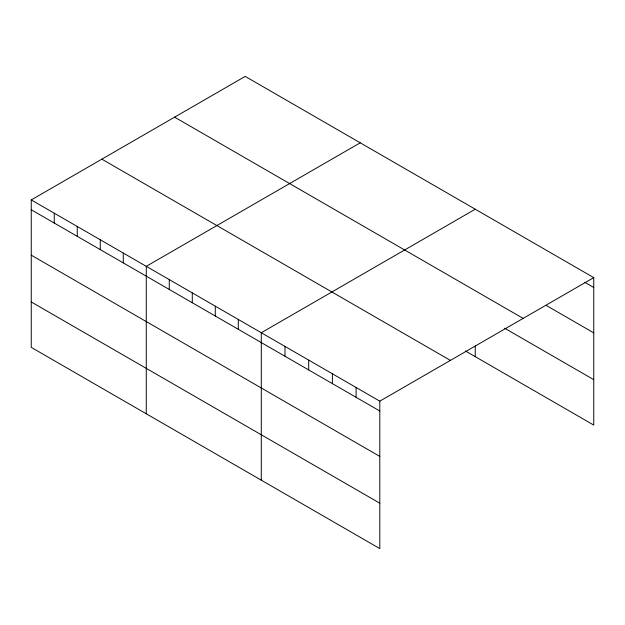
<?xml version="1.0" encoding="UTF-8"?>
<svg xmlns="http://www.w3.org/2000/svg" width="625" height="625" viewBox="0 0 625 625"><rect width="100%" height="100%" fill="white"/><g stroke="black" fill="none" stroke-linecap="round" stroke-linejoin="round"><path stroke-width="0.94" d="M379.797 456.406L379.797 401.156L31.25 199.922L31.25 347.375L379.797 548.602L379.797 456.406L31.25 255.172M465.383 350.969L593.75 425.078L593.75 277.625L245.203 76.398L31.25 199.922M360.227 142.805L146.273 266.328L146.273 413.781M475.242 209.211L261.289 332.734L261.289 480.188M379.797 401.156L593.75 277.625M584.758 282.273L593.75 287.469M546.352 305.508L593.75 332.875M174.602 117.164L523.148 318.391M504.664 328.234L593.75 379.664M101.852 159.156L450.398 360.391M31.25 209.766L379.797 410.992M31.25 301.961L379.797 503.195M475.242 346.031L475.242 356.656M356.094 387.469L356.094 397.312M332.391 373.789L332.391 383.625M308.695 360.102L308.695 369.945M284.992 346.422L284.992 356.258M238.289 319.453L238.289 329.297M215.281 306.172L215.281 316.016M192.281 292.891L192.281 302.734M169.273 279.609L169.273 289.453M123.266 253.047L123.266 262.891M100.266 239.766L100.266 249.609M77.258 226.484L77.258 236.328M54.258 213.203L54.258 223.047"/></g></svg>
